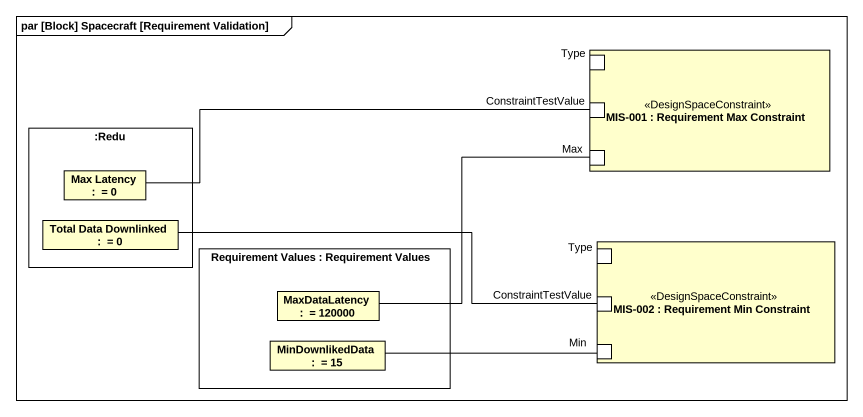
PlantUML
@startuml
mainframe par [Block] Spacecraft [Requirement Validation]
rectangle "MIS-001 : Requirement Max Constraint" as MIS_001 <<DesignSpaceConstraint>> {
  port Type
  port ConstraintTestValue
  port Max
}
rectangle ":Redu" as Redu {
  rectangle "Max Latency :  = 0" as Max_Latency
  rectangle "Total Data Downlinked :  = 0" as Total_Data_Downlinked
}
rectangle "MIS-002 : Requirement Min Constraint" as MIS_002 <<DesignSpaceConstraint>> {
  port "Type" as Type_2
  port "ConstraintTestValue" as ConstraintTestValue_2
  port Min
}
rectangle "Requirement Values : Requirement Values" as Requirement_Values {
  rectangle "MaxDataLatency :  = 120000" as MaxDataLatency
  rectangle "MinDownlikedData :  = 15" as MinDownlikedData
}
Max_Latency -right- ConstraintTestValue
Total_Data_Downlinked -right- ConstraintTestValue_2
MaxDataLatency -right- Max
MinDownlikedData -right- Min
@enduml
